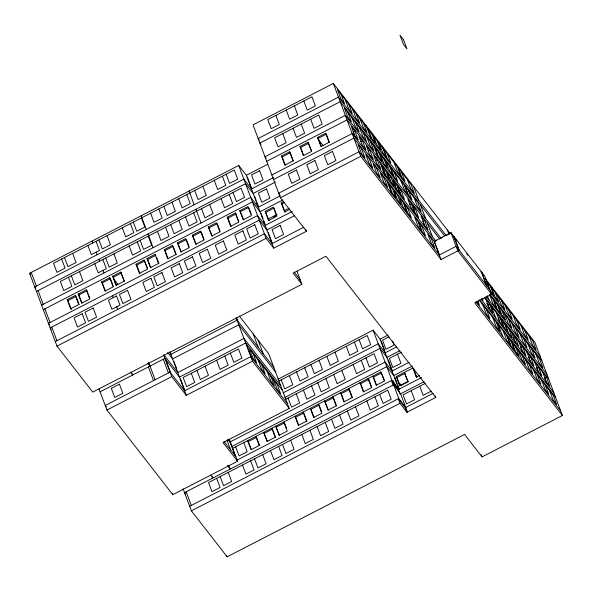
<?xml version="1.0" encoding="UTF-8"?>
<svg xmlns="http://www.w3.org/2000/svg" width="592" height="592" viewBox="0 0 592 592"><rect width="100%" height="100%" fill="white"/><g stroke="black" fill="none" stroke-linecap="round" stroke-linejoin="round"><path stroke-width="0.89" d="M450.194 233.625L333.348 83.465L253.013 124.868L280.401 197.743L306.493 231.272L273.741 248.152L266.111 238.347L238.717 165.471L29.6 273.26L56.995 346.135L92.759 392.096L301.876 284.308L296.955 271.217M266.711 161.305L347.045 119.902L439.789 239.087M281.466 156.007L289.592 151.826L290.302 152.743L282.184 156.932L281.466 156.007L284.893 165.116L293.01 160.935L289.592 151.826M308.047 142.309L311.473 151.419L303.356 155.6L299.929 146.498L308.047 142.309L311.562 150.679M317.512 137.433L325.637 133.244L326.347 134.162L318.23 138.35L317.512 137.433L320.938 146.542L329.056 142.354L325.637 133.244M238.717 165.471L246.346 175.276L267.636 164.302M299.929 146.498L300.647 147.415L308.765 143.227M36.445 291.479L245.569 183.69L253.198 193.495L275.302 182.099M354.793 130.862L351.219 126.266L354.645 135.376L358.219 139.971L354.793 130.862L353.172 131.705L354.726 135.842M271.846 174.973L352.181 133.563L435.845 241.077M273.593 177.541L251.482 188.937L243.852 179.132L34.736 286.92L35.868 288.378M273.556 179.524L353.89 138.121L434.558 241.78M41.581 305.139L250.705 197.351L258.334 207.156L280.438 195.76M360.854 141.569L362.474 140.733L365.9 149.843L362.319 145.247M43.297 309.697L252.414 201.909L260.043 211.714L282.969 199.896M67.214 299.678L75.332 295.489L76.05 296.414L67.932 300.595L67.214 299.678L70.64 308.787L78.758 304.599L75.332 295.489M86.321 289.828L89.747 298.938L81.629 303.119L78.203 294.009L86.321 289.828L89.843 298.198M101.609 281.947L109.727 277.766L110.445 278.684L102.32 282.872L101.609 281.947L105.028 291.057L113.153 286.876L109.727 277.766M120.716 272.098L124.142 281.207L116.017 285.396L112.598 276.286L120.716 272.098L124.542 281.304M144.122 260.036L147.541 269.145L139.423 273.334L135.997 264.224L144.122 260.036L147.637 268.405M146.986 258.556L155.111 254.375L155.822 255.293L147.704 259.474L146.986 258.556L150.412 267.665L158.53 263.484L155.111 254.375M164.324 249.624L172.442 245.436L173.16 246.361L165.035 250.542L164.324 249.624L167.743 258.734L175.868 254.545L172.442 245.436M177.533 242.816L185.651 238.628L189.077 247.737L180.952 251.926L177.533 242.816L181.359 252.014M192.378 235.165L200.503 230.976L203.922 240.086L195.804 244.274L192.378 235.165L196.211 244.363M208.406 226.899L216.524 222.718L219.95 231.827L211.825 236.008L208.406 226.899L212.232 236.104M235.342 213.016L238.761 222.126L230.643 226.314L227.217 217.205L235.342 213.016L238.857 221.393M239.849 210.693L247.967 206.504L251.393 215.614L243.275 219.802L239.849 210.693L243.675 219.891M78.203 294.009L78.921 294.934L87.039 290.746M112.598 276.286L113.309 277.204L121.434 273.016M135.997 264.224L136.715 265.142L144.833 260.954M178.244 243.734L186.369 239.553L189.166 247.005M193.096 236.082L201.213 231.894L204.018 239.346M209.117 227.824L217.242 223.635L220.039 231.087M227.217 217.205L227.935 218.122L236.053 213.934M240.567 211.61L248.684 207.429L251.178 214.052M368.291 151.13L369.911 150.294L373.337 159.403L369.763 154.808M280.401 197.743L360.735 156.332L441.025 259.518L457.808 250.867L491.575 294.254L474.791 302.904L562.4 415.495L482.066 456.898L464.572 434.424L227.143 556.806L191.379 510.837L183.106 488.822M289.503 209.472L284.634 211.98L281.207 202.871L283.642 201.62M265.209 211.359L273.334 207.178L276.753 216.287L268.635 220.468L265.209 211.359L269.042 220.564M281.207 202.871L281.925 203.796L284.36 202.538M265.926 212.276L274.044 208.095L276.849 215.547M375.639 160.565L377.259 159.729L380.686 168.838L377.104 164.243M268.109 219.062L276.997 214.482M284.264 210.737L289.111 208.236M273.289 216.99L276.523 215.325M292.196 211.448L265.179 225.374L257.55 215.569L48.433 323.358L49.565 324.816M294.727 215.584L266.896 229.933L259.259 220.128L50.142 327.916L51.282 329.374M385.607 170.459L382.025 165.864L385.451 174.973L389.025 179.568L385.607 170.459L383.979 171.295L385.851 176.261M55.278 341.577L264.395 233.788L272.031 243.593L303.962 227.136M56.995 346.135L266.111 238.347M390.898 177.26L387.323 172.664L390.75 181.774L394.324 186.369L390.898 177.26L389.277 178.096L390.831 182.24M393.858 183.986L394.879 185.296L396.499 184.46L399.926 193.569L396.351 188.974M401.058 190.313L397.484 185.718L400.902 194.827L404.484 199.423L401.058 190.313L399.43 191.149L401.302 196.122M409.812 204.484L411.433 203.648L414.859 212.757L411.285 208.162M413.653 209.42L415.273 208.584L418.699 217.693L415.118 213.098M299.626 280.031L300.166 279.757L294.18 272.068M424.575 220.542L421.001 215.939L424.427 225.049L428.001 229.652L424.575 220.542L422.954 221.378L424.508 225.515M100.092 391.815L164.894 358.412L179.443 377.111L245.643 342.983L282.406 390.224M491.575 294.254L484.722 276.035L450.956 232.649L434.18 241.299L441.025 259.518M106.945 410.034L171.739 376.63L186.288 395.33L252.495 361.201L289.251 408.436L223.043 442.564L237.592 461.257L172.79 494.66L106.945 410.034L98.953 388.781M436.852 240.345L434.417 241.603L439.553 255.263L359.026 151.781L278.691 193.192L279.824 194.65M440.914 238.25L442.535 237.414M446.597 235.327L450.66 233.233M453.59 237L454.131 236.719L459.266 250.386M439.316 254.96L456.099 246.309L489.858 289.703M458.489 250.357L459.029 250.076L453.894 236.415M480.8 271.965L481.34 271.684L486.476 285.351M277.966 379.213L373.101 330.173L380.079 339.142L398.912 389.24L391.934 380.279L373.101 330.173M278.869 381.048L367.225 335.501L370.644 344.611L362.526 348.799L359.1 339.69M380.079 339.142L388.167 334.968M486.173 285.936L486.713 285.655L481.577 271.994M389.025 336.826L382.528 340.171L385.947 349.28L394.072 345.099L392.511 340.955M283.102 392.873L378.236 343.841L385.214 352.802L396.536 346.964M284.819 397.432L379.953 348.392L386.924 357.361L399.866 350.686M285.714 399.267L374.07 353.72L377.496 362.829L369.378 367.018L365.952 357.908M486.831 303.467L487.852 304.784L489.48 303.948L492.899 313.057L489.325 308.454L485.899 299.345M401.383 352.203L389.373 358.389L392.799 367.499L400.917 363.318L397.491 354.208M230.081 441.958L385.089 362.06L392.059 371.021L409.05 362.267M231.531 446.642L386.798 366.611L393.776 375.58L412.38 365.989M232.575 448.403L380.922 371.939L384.437 380.316M248.411 441.528L256.528 437.347L255.818 436.422L259.237 445.532L251.119 449.72L247.693 440.611L251.526 449.809M264.38 433.3L272.498 429.111L271.787 428.194L275.206 437.303L267.088 441.491L263.662 432.382L267.495 441.58M276.397 427.106L284.515 422.917L283.805 422L287.224 431.109L279.106 435.29L275.68 426.181L279.513 435.386M303.074 412.062L306.501 421.171L298.375 425.359L294.957 416.25L295.667 417.168L303.792 412.987L306.9 421.267M318.392 404.166L321.819 413.275L313.701 417.464L310.275 408.354L310.992 409.272L319.11 405.091L321.597 411.714M325.334 401.879L333.459 397.691L332.741 396.773L336.167 405.883L328.042 410.071L324.623 400.962L328.449 410.16M349.369 389.492L348.658 388.574L352.077 397.683L343.959 401.864L340.533 392.755L341.251 393.673L349.369 389.492L352.484 397.772M368.801 379.472L368.091 378.554L371.51 387.664L363.392 391.852L359.966 382.743L360.683 383.66L368.801 379.472L371.606 386.924M380.922 371.939L384.341 381.048L376.223 385.237L372.797 376.127L373.515 377.045L381.633 372.864M498.264 318.452L500.055 317.534L503.947 327.894M408.169 381.625L404.343 372.427L407.77 381.537L399.644 385.718L396.226 376.608L412.898 368.017L416.317 377.126L419.565 375.454M396.226 376.608L396.936 377.533L405.061 373.345M236.637 460.324L391.934 380.279M502.393 323.757L504.177 322.832L507.603 331.942L504.021 327.346L500.603 318.237M407.466 412.017L400.621 393.798L393.65 384.83L184.526 492.618L185.666 494.083M408.495 381.514L401.346 385.2L400.503 384.112L399.896 384.423L398.275 382.336M393.103 385.111L391.393 380.552L398.372 389.521L421.556 377.563M424.124 381.677L400.081 394.072L398.372 389.521M425.426 383.305L403.071 394.827L406.497 403.936L414.615 399.755L411.188 390.646M189.662 506.286L398.786 398.497L405.757 407.459M191.379 510.837L399.955 403.33L406.926 412.291L435.779 397.417L435.209 395.9M431.287 391.157L423.169 395.345L419.743 386.236M399.955 403.33L398.238 398.771L405.217 407.74L433.263 393.28M528.686 357.553L530.476 356.628L533.895 365.738L530.321 361.142L526.895 352.033M542.827 372.501L546.253 381.611L549.827 386.206L546.401 377.097L544.618 378.022L546.483 382.987M454.16 237.732L456.425 240.641M466.629 253.753L467.761 255.211M484.87 278.188L535.005 342.62L562.4 415.495M490.331 290.909L493.906 295.504L490.479 286.395M446.346 235.742L338.483 97.125L258.149 138.535L259.281 139.993M490.568 292.574L540.141 356.28M444.718 236.001L340.193 101.683L259.858 143.086L260.998 144.544M490.035 294.246L541.858 360.839M440.811 238.051L345.328 115.344L264.994 156.754L266.134 158.212M486.202 296.385L546.993 374.499M485.085 297.295L548.703 379.058M362.474 140.733L358.9 136.138L362.408 145.706M369.911 150.294L366.337 145.699L370.466 156.924M377.259 159.729L373.685 155.134L377.193 164.709M396.499 184.46L392.925 179.864L397.143 191.179M411.433 203.648L407.858 199.053L411.677 209.457M415.273 208.584L411.699 203.988L415.517 214.393M484.323 297.317L546.401 377.097M398.623 190.106L399.141 190.772M481.474 298.368L483.005 300.336L482.384 298.679M503.474 326.643L499.9 322.048L496.473 312.939M481.126 299.278L553.838 392.718M479.675 299.767L555.555 397.276M479.165 300.114L553.254 395.315L556.672 404.425L553.098 399.829L549.672 390.72M476.878 301.883L479.431 305.161L477.877 301.025M475.872 301.942L560.691 410.937M318.096 139.135L323.136 145.617M435.779 397.417L325.926 256.24L293.173 273.127L301.876 284.308M415.85 375.683L416.983 377.134M239.316 316.01L268.709 353.787L289.251 408.436M273.844 367.447L237.081 320.213L170.881 354.334L169.201 352.181M275.554 372.005L238.798 324.764L172.59 358.893L167.558 352.418M280.689 385.666L243.934 338.432L177.726 372.553L163.74 354.578M287.542 403.885L250.779 356.65L184.578 390.772L170.03 372.079L105.235 405.476L106.368 406.941M113.531 278.728L117.919 284.367M227.765 439.205L230.747 443.038M224.072 441.528L235.882 456.706M147.763 363.207L150.005 366.085M227.409 465.564L230.162 469.101L228.734 465.305M130.44 372.131L132.682 375.017L132.112 373.5M210.641 475.198L212.839 478.025L212.269 476.508M29.6 273.26L30.703 274.673M529.13 336.064L532.556 345.173L536.13 349.768L532.711 340.659L486.358 281.096L489.466 289.377M535.982 354.282L539.401 363.392L542.982 367.987L539.556 358.878L489.628 294.72L493.047 303.829L496.629 308.425L493.203 299.315M524.741 330.425L528.168 339.534L524.593 334.939L521.167 325.829M531.594 348.644L535.013 357.753L531.438 353.158L528.012 344.048M545.284 385.081L548.71 394.191L545.136 389.595L541.71 380.486M534.865 362.267L538.283 371.376L541.865 375.972L538.439 366.862L536.655 367.787L538.209 371.924M516.779 320.191L520.205 329.3L516.624 324.705L513.205 315.595M523.624 338.409L527.05 347.519L523.476 342.923L520.05 333.814M537.321 374.847L540.748 383.956L537.173 379.361L533.747 370.252M528.996 358.382L529.936 360.861M508.817 309.956L512.235 319.066L508.661 314.47L505.235 305.361M515.662 328.175L519.088 337.285L515.506 332.689L512.087 323.58M529.359 364.613L532.785 373.722L529.204 369.127L525.785 360.017M518.932 341.799L522.359 350.908L525.933 355.503L522.514 346.394L520.723 347.312L522.277 351.456M501.528 300.588L504.946 309.697L501.372 305.102L497.946 295.993M508.373 318.807L511.799 327.916L508.217 323.321L504.798 314.211M522.07 355.244L525.489 364.354L521.915 359.758L518.488 350.649M511.643 332.43L515.07 341.54L518.644 346.135L515.218 337.026L513.434 337.943L514.988 342.087M495.23 292.5L498.656 301.609L495.075 297.014L491.649 287.904M502.075 310.719L505.501 319.828L501.927 315.233L498.501 306.123M508.928 328.937L512.346 338.047L508.772 333.451L505.346 324.342M515.773 347.156L519.199 356.266L515.617 351.67L512.198 342.561M491.612 286.846L492.337 288.785M495.763 297.894L496.747 300.507M498.457 305.065L499.182 306.996M502.608 316.106L503.592 318.725M505.302 323.284L506.034 325.215M509.46 334.325L510.445 336.944M512.154 341.503L512.879 343.434M516.305 352.543L517.29 355.163M497.332 304.614L500.751 313.723L497.176 309.128L493.75 300.018M511.022 341.051L514.448 350.161L510.874 345.565L507.448 336.456M506.9 335.753L510.326 344.862L506.745 340.267L503.326 331.157M498.249 318.311L499.818 322.596M487.423 295.785L488.999 299.974M490.709 304.532L495.844 318.193M497.561 322.751L502.697 336.411M496.325 322.166L499.752 331.276L496.17 326.673L492.751 317.564M487.852 304.784L489.414 308.92M486.432 309.446L489.85 318.555L486.276 313.96L482.85 304.85M450.956 232.649L457.808 250.867M447.397 230.029L449.002 234.299M413.638 186.643L418.773 200.303M420.483 204.862L425.618 218.522M427.328 223.08L432.463 236.741M407.303 179.502L410.73 188.611L414.304 193.214L410.878 184.105L337.521 89.829L340.948 98.938L344.522 103.533L341.103 94.424M414.148 197.721L417.575 206.83L421.149 211.433L417.73 202.323L344.374 108.047L347.793 117.157L351.374 121.752L347.948 112.643M401.576 172.146L405.002 181.256L401.428 176.66L398.002 167.551M408.428 190.365L411.847 199.474L408.273 194.879L404.847 185.77M397.735 167.21L401.161 176.32L397.587 171.724L394.161 162.615M404.588 185.429L408.014 194.539L404.432 189.943L401.006 180.834M387.36 153.876L390.787 162.985L387.205 158.39L383.786 149.28M394.205 172.094L397.632 181.204L394.057 176.608L390.631 167.499M382.809 148.022L386.228 157.132L382.654 152.536L379.228 143.427M389.654 166.241L393.081 175.35L389.499 170.755L386.08 161.646M394.879 185.296L396.433 189.44M377.2 140.822L380.626 149.931L377.052 145.336L373.626 136.227M384.053 159.041L387.471 168.15L383.897 163.555L380.471 154.445M371.909 134.021L375.335 143.131L371.754 138.535L368.335 129.426M378.754 152.24L382.18 161.35L378.606 156.754L375.18 147.645M366.159 125.63L371.295 139.29M373.004 143.849L378.14 157.509M379.857 162.067L384.992 175.728M386.702 180.286L391.837 193.947M363.562 123.291L366.988 132.401L363.414 127.805L359.988 118.696M370.414 141.51L373.833 150.62L370.259 146.024L366.833 136.915M356.221 113.856L359.64 122.966L356.066 118.37L352.64 109.261M363.066 132.075L366.492 141.185L362.911 136.589L359.492 127.48M481.207 454.626L482.066 456.898M348.777 104.296L352.203 113.405L348.629 108.81L345.203 99.7M355.629 122.514L359.048 131.624L355.474 127.028L352.048 117.919M333.348 83.465L360.735 156.332M326.658 134.991L329.463 142.443M413.608 368.934L416.724 377.215M318.23 138.35L321.345 146.631M303.822 100.995L307.241 110.105L315.366 105.916L311.94 96.807L267.769 119.569L271.195 128.679L279.313 124.498L275.894 115.388M310.667 119.214L314.093 128.323L322.211 124.135L318.785 115.026L274.621 137.788L278.048 146.897L286.165 142.716L282.739 133.607M400.503 384.112L401.139 385.821M396.936 377.533L400.051 385.814M294.35 105.872L297.776 114.981L289.658 119.17L286.232 110.06M301.202 124.091L304.621 133.2L296.503 137.388L293.077 128.279M381.115 340.911L384.645 350.309M388.285 359.988L392.133 370.229M394.812 377.348L397.054 383.327M397.698 385.037L399.304 389.307M398.12 387.878L398.764 389.588M405.217 407.74L406.926 412.291M393.214 380.959L395.138 386.088M393.65 384.83L398.786 398.497M300.647 147.415L303.755 155.696M290.613 153.572L293.417 161.024M373.515 377.045L376.63 385.325M379.65 394.346L383.068 403.455L391.194 399.267L387.767 390.158L208.532 482.547L211.958 491.656L220.076 487.468L216.65 478.358M354.393 342.117L357.82 351.226L349.694 355.415L346.276 346.305M361.238 360.336L364.665 369.445L356.547 373.633L353.121 364.524M374.936 396.773L378.362 405.883L370.244 410.071L366.818 400.962M282.184 156.932L285.3 165.212M305.923 229.748L306.493 231.272M360.683 383.66L363.799 391.941M281.925 203.796L285.041 212.077M334.961 352.136L338.38 361.246L330.262 365.427L326.836 356.317M341.806 370.355L345.232 379.465L337.114 383.646L333.688 374.536M355.503 406.793L358.93 415.902L350.804 420.083L347.386 410.974M341.251 393.673L344.366 401.961M333.77 398.52L336.567 405.971M319.044 360.336L322.47 369.445L314.345 373.633L310.926 364.524M325.889 378.554L329.315 387.664L321.197 391.852L317.771 382.743M339.586 414.992L343.012 424.101L334.894 428.29L331.468 419.18M247.382 177.045L251.881 189.003M254.553 196.122L256.158 200.392M256.802 202.101L258.408 206.371M261.079 213.483L263.003 218.611M263.973 221.171L264.935 223.732M268.25 232.56L272.098 242.809M246.346 175.276L273.741 248.152M304.695 367.728L308.121 376.838L300.003 381.026L296.577 371.917M311.547 385.947L314.974 395.056L306.848 399.245L303.43 390.135M325.245 422.385L328.664 431.494L320.546 435.682L317.12 426.573M226.151 174.255L229.578 183.365L237.695 179.176L234.277 170.067L53.517 263.24L56.943 272.35L65.061 268.161L61.642 259.052M233.004 192.474L236.423 201.583L244.548 197.395L241.122 188.286L60.369 281.459L63.788 290.568L71.913 286.38L68.487 277.271M310.992 409.272L314.1 417.552M222.37 176.209L225.796 185.318L217.671 189.499L214.252 180.39M229.215 194.428L232.641 203.537L224.523 207.718L221.097 198.609M289.377 375.631L292.803 384.741L284.685 388.922L281.259 379.812M296.229 393.843L299.648 402.952L291.53 407.141L288.104 398.031M309.919 430.28L313.346 439.39L305.228 443.578L301.802 434.469M227.935 218.122L231.05 226.403M295.667 417.168L298.782 425.448M202.827 186.28L206.253 195.39L198.135 199.571L194.709 190.461M209.679 204.499L213.098 213.608L204.98 217.789L201.554 208.68M273.6 379.909L277.026 389.018L280.601 393.613L277.174 384.504L249.609 349.08L253.036 358.19L256.61 362.785L253.191 353.676M258.105 340.163L263.24 353.824M270.907 376.445L274.333 385.555L270.751 380.959L267.332 371.85M253.169 333.821L258.304 347.482M284.833 423.746L286.387 427.89M290.65 440.219L294.076 449.328L285.958 453.509L282.532 444.4M261.723 364.65L265.149 373.759L261.575 369.164L258.149 360.054M189.033 191.083L194.169 204.743M195.878 209.302L201.014 222.962M236.519 317.712L237.799 321.13M246.361 343.9L251.496 357.568M236.119 317.645L252.495 361.201M186.806 194.539L190.224 203.648L182.107 207.836L178.68 198.727M193.651 212.757L197.077 221.867L188.959 226.055L185.533 216.946M272.816 429.94L275.613 437.392M278.632 446.412L282.058 455.522L273.941 459.71L270.514 450.601M230.377 353.165L233.803 362.274L241.921 358.086L238.502 348.977L183.172 377.496L186.598 386.606L194.716 382.417L191.297 373.308M171.954 202.19L175.38 211.3L167.255 215.488L163.836 206.379M178.799 220.409L182.225 229.518L174.107 233.707L170.681 224.597M256.839 438.169L259.644 445.628M262.663 454.641L266.089 463.751L257.971 467.939L254.545 458.83M224.753 356.066L228.172 365.175L220.054 369.356L216.628 360.247M173.471 247.182L176.268 254.641M158.745 208.998L162.171 218.108L154.046 222.296L150.627 213.187M165.59 227.217L169.016 236.326L160.898 240.515L157.472 231.405M243.8 442.616L247.219 451.726L239.101 455.914L235.675 446.805M250.645 460.835L254.072 469.944L245.954 474.133L242.528 465.023M165.035 250.542L168.15 258.822M205.047 366.219L208.465 375.328L200.348 379.516L196.921 370.407M229.319 439.242L237.592 461.257M230.029 442.12L235.165 455.781M227.099 440.566L230.636 449.964M141.125 215.777L146.261 229.437M147.97 233.995L153.106 247.656M156.762 257.779L158.937 263.573M141.414 217.937L144.84 227.047L136.715 231.228L133.296 222.118M148.259 236.156L151.685 245.266L143.567 249.447L140.141 240.337M228.238 472.386L231.657 481.496L223.539 485.684L220.113 476.575M147.704 259.474L150.819 267.762M130.425 223.598L133.851 232.708L125.726 236.896L122.307 227.787M137.27 241.817L140.696 250.927L132.578 255.115L129.152 246.006M173.952 361.52L176.838 369.201M180.479 378.88L184.97 390.838M169.919 351.774L186.288 395.33M136.715 265.142L139.83 273.423M165.612 359.337L170.748 372.997M163.755 355.378L171.739 376.63M163.266 359.255L168.409 372.916M107.019 235.66L110.445 244.77L102.327 248.958L98.901 239.849M113.871 253.879L117.29 262.989L109.172 267.177L105.746 258.068M226.573 555.289L227.143 556.806M148.577 362.289L155.141 379.753M148.385 366.929L153.52 380.589M113.309 277.204L116.424 285.485M110.756 279.513L113.242 286.136M96.03 241.329L99.456 250.438L91.338 254.619L87.912 245.51M102.882 259.548L106.301 268.657L98.183 272.838L94.757 263.729M92.026 241.085L92.752 243.016M96.178 252.125L97.162 254.745M98.871 259.303L99.597 261.235M103.023 270.344L104.007 272.964M112.569 295.741L113.294 297.672M116.72 306.782L117.704 309.401M186.154 491.782L191.29 505.45M102.32 282.872L105.435 291.153M172.22 493.136L172.79 494.66M72.631 253.391L76.05 262.5L67.932 266.681L64.506 257.572M79.476 271.61L82.902 280.719L74.777 284.9L71.358 275.791M78.921 294.934L82.029 303.215M76.361 297.236L79.165 304.695M67.932 300.595L71.351 309.705M31.221 272.424L36.364 286.084M38.073 290.642L43.209 304.303M44.918 308.861L50.054 322.522M51.77 327.08L56.906 340.74M259.636 170.74L251.511 174.921L254.937 184.031L263.055 179.85L259.636 170.74M296.437 170.045L288.319 174.226L291.738 183.335L299.863 179.154L296.437 170.045M314.9 160.528L306.774 164.709L310.201 173.819L318.318 169.638L314.9 160.528M332.482 151.463L324.364 155.652L327.783 164.761L335.908 160.573L332.482 151.463M266.481 188.959L258.364 193.14L261.782 202.249L269.908 198.068L266.481 188.959M82.184 313.708L74.067 317.897L77.485 327.006L85.611 322.818L82.184 313.708M93.173 308.047L85.056 312.228L88.474 321.338L96.6 317.157L93.173 308.047M116.572 295.985L108.454 300.166L111.881 309.276L119.998 305.095L116.572 295.985M127.561 290.317L119.443 294.505L122.87 303.615L130.987 299.426L127.561 290.317M150.967 278.255L142.85 282.443L146.268 291.553L154.394 287.364L150.967 278.255M161.956 272.594L153.839 276.775L157.257 285.884L165.383 281.703L161.956 272.594M179.287 263.655L171.169 267.843L174.596 276.952L182.713 272.764L179.287 263.655M192.496 256.847L184.378 261.035L187.805 270.144L195.922 265.956L192.496 256.847M207.348 249.195L199.23 253.383L202.649 262.493L210.774 258.304L207.348 249.195M223.369 240.937L215.251 245.118L218.677 254.227L226.795 250.046L223.369 240.937M242.912 230.865L234.795 235.046L238.221 244.156L246.339 239.975L242.912 230.865M254.819 224.723L246.701 228.912L250.12 238.021L258.245 233.833L254.819 224.723M280.179 225.397L272.061 229.578L275.48 238.687L283.605 234.506L280.179 225.397M119.414 384.171L111.296 388.352L114.722 397.461L122.84 393.28L119.414 384.171M403.552 39.79L399.977 35.194L403.396 44.304L406.978 48.899L403.552 39.79M361.645 149.08L358.071 144.485L361.49 153.594L365.072 158.19L361.645 149.08M369.319 158.952L365.745 154.357L369.171 163.466L372.745 168.061L369.319 158.952M376.764 168.513L373.189 163.917L376.608 173.027L380.19 177.622L376.764 168.513M384.104 177.948L380.53 173.352L383.956 182.462L387.531 187.057L384.104 177.948M392.452 188.678L388.877 184.082L392.304 193.184L395.878 197.787L392.452 188.678M397.75 195.478L394.168 190.883L397.595 199.992L401.169 204.588L397.75 195.478M403.352 202.679L399.77 198.083L403.196 207.193L406.778 211.788L403.352 202.679M407.903 208.532L404.329 203.937L407.755 213.046L411.329 217.641L407.903 208.532M418.285 221.867L414.703 217.271L418.13 226.381L421.704 230.976L418.285 221.867M422.118 226.803L418.544 222.207L421.97 231.317L425.544 235.912L422.118 226.803M431.427 238.761L427.846 234.158L431.272 243.268L434.846 247.87L431.427 238.761"/></g></svg>
